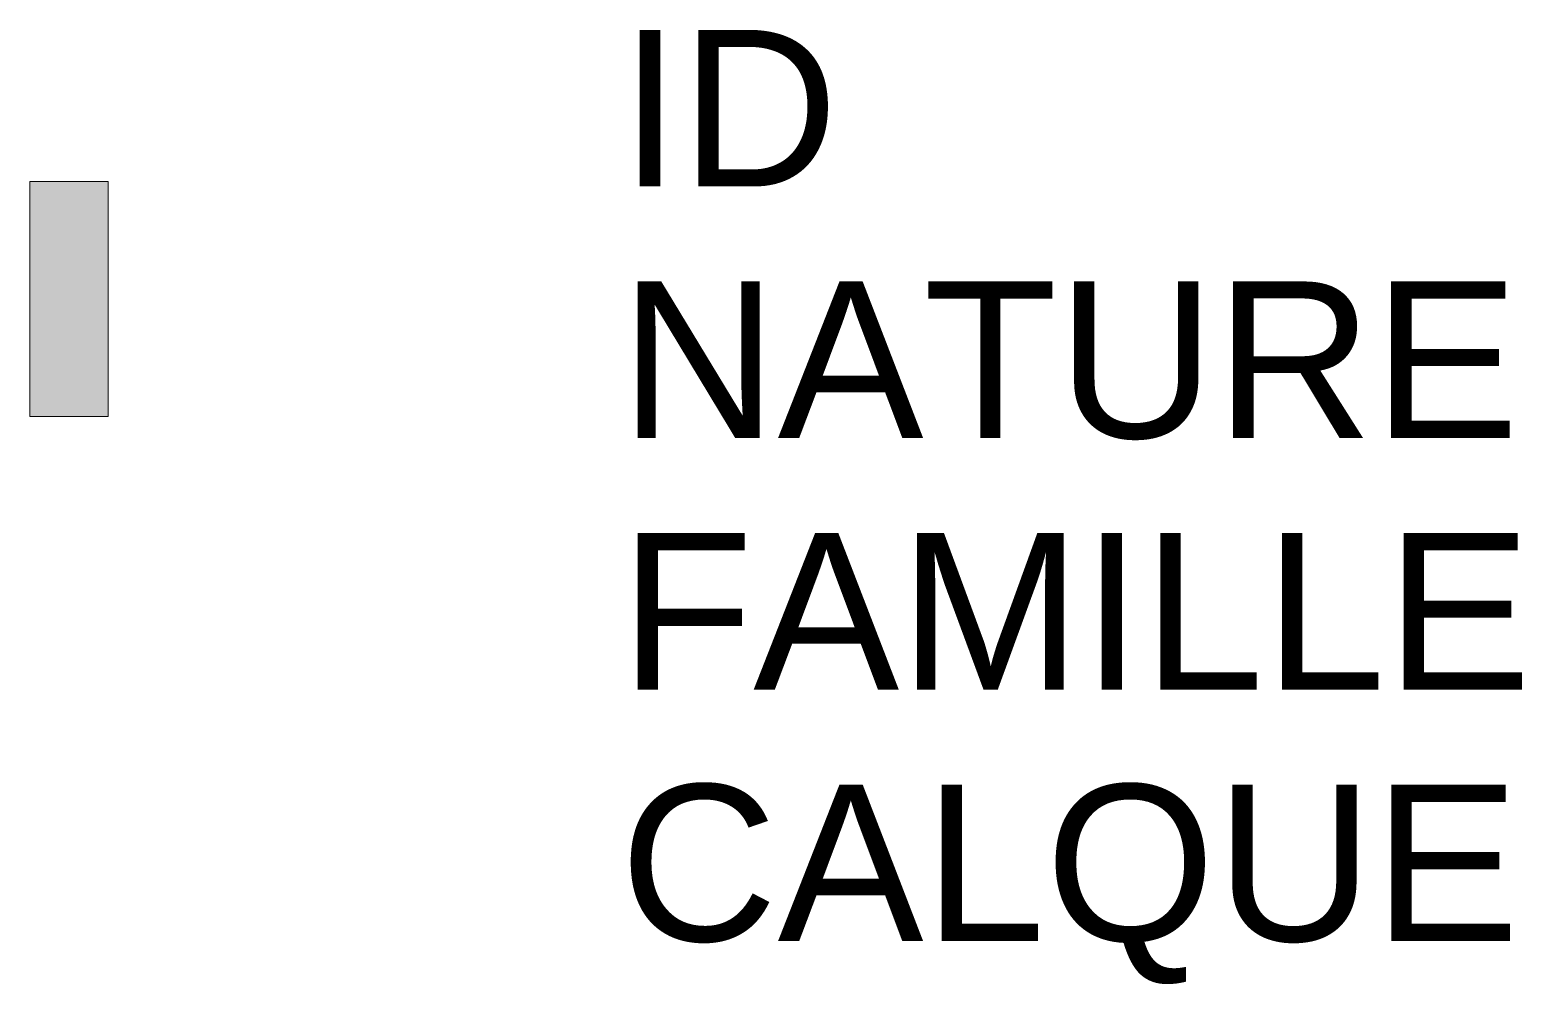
# Model space of a CAD drawing. Header units: metres. Extents: x 0 to 1.91, y -0.88 to 0.34.
import ezdxf

# ---------------------------------------------------------------- set-up
doc = ezdxf.new("R2010")
doc.units = ezdxf.units.M
doc.linetypes.add('Socle_Continu', pattern=[2.5, 2.5, 0])
doc.layers.add('TRANS_SCT', color=242, linetype='Socle_Continu', lineweight=13)
doc.styles.get("Standard").update_dxf_attribs({"font": 'arial.ttf'})

msp = doc.modelspace()

# ---------------------------------------------------------------- hatches: boundary and pattern name
at = {"layer": 'TRANS_SCT', "linetype": 'Socle_Continu'}
msp.add_hatch(color=256, dxfattribs=at).paths.add_polyline_path([(0.1001, 0.15), (0.0999, -0.15), (-0.0001, -0.15), (0.0001, 0.15)])

# ---------------------------------------------------------------- linework, layer by layer
at = {"layer": 'TRANS_SCT', "linetype": 'Socle_Continu', "flags": 128}
msp.add_lwpolyline([(0.0999, -0.15), (-0.0001, -0.15), (0.0001, 0.15), (0.1001, 0.15)], close=True, dxfattribs=at)

# ---------------------------------------------------------------- texts
at = {"layer": 'TRANS_SCT', "linetype": 'Socle_Continu', "flags": 9}
for tag, p, s in [('ID', (0.753, 0.1436), 'QP_1085'), ('NATURE', (0.753, -0.1777), 'Extrémité de conduite'), ('FAMILLE', (0.753, -0.499), 'Transport'), ('CALQUE', (0.753, -0.8202), 'TRANS_SCT')]:
    msp.add_attdef(tag, p, s, height=0.2, dxfattribs=at)

doc.saveas('drawing.dxf')
